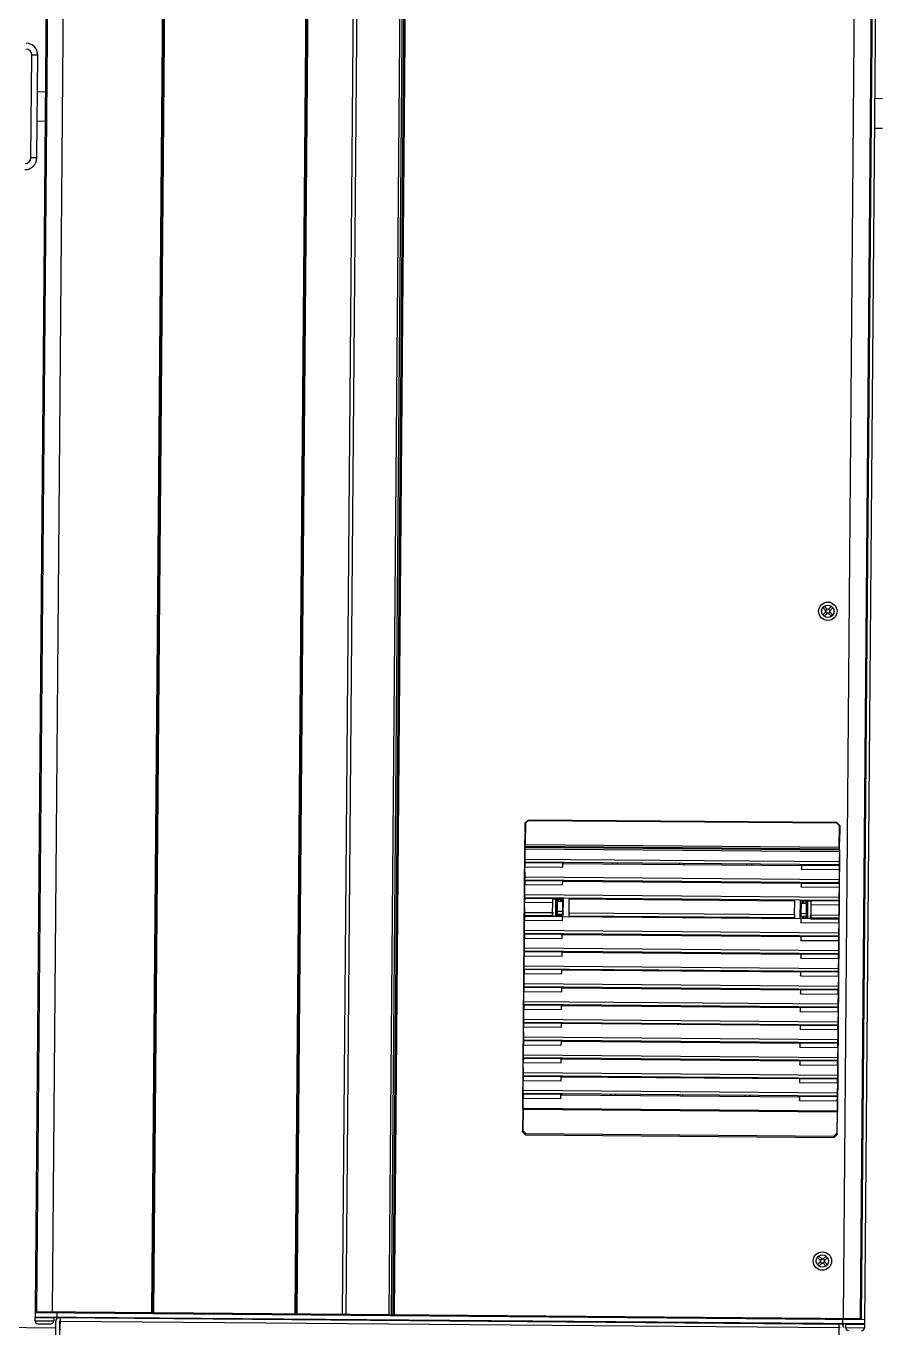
# Model space of a CAD drawing. Header units: millimetres. Extents: x 0 to 10500, y 0 to 7425.
# Drawn here: x 3535 to 3969, y 4949 to 5608 of the extents above; entities that cross this region are included whole.
import ezdxf

# ---------------------------------------------------------------- set-up
doc = ezdxf.new("R2010")
doc.units = ezdxf.units.MM
doc.header["$LTSCALE"] = 577.5
doc.layers.get('0').update_dxf_attribs({"linetype": 'CONTINUOUS'})
doc.layers.add('NOTES3D', color=7, linetype='CONTINUOUS')
doc.styles.get("Standard").update_dxf_attribs({"font": 'txt', "width": 0.85})
doc.dimstyles.get("Standard").update_dxf_attribs({"dimtxt": 3.5, "dimasz": 3.5, "dimexe": 1.5, "dimexo": 1.5, "dimtad": 1, "dimdec": 1, "dimtxsty": 'Standard', "dimblk": '_FILLED', "dimblk1": '_FILLED', "dimblk2": '_FILLED', "dimcen": 0.09, "dimadec": 1, "dimazin": 2, "dimtol": 1, "dimtp": 0.1, "dimtm": 0.1, "dimtfac": 1, "dimtdec": 1, "dimtofl": 0, "dimtmove": 0, "dimatfit": 3, "dimldrblk": '_FILLED', "dimfxl": 1, "dimtolj": 1, "dimarcsym": 0})

# ---------------------------------------------------------------- blocks, each defined once
blk = doc.blocks.new('_FILLED')
at = {"color": 0, "linetype": 'ByBlock'}
blk.add_solid([(0, 0), (-1, 0.21), (-1, -0.21)], dxfattribs=at)

msp = doc.modelspace()

# ---------------------------------------------------------------- linework, layer by layer
at = {"color": 6, "linetype": 'Continuous'}
for p, q in [((3548.7, 6000.77), (3540, 4958.32)), ((3788.09, 5204.75), (3789.6, 5206.23)), ((3789.77, 5206.06), (3788.25, 5204.57)), ((3789.6, 5206.23), (3789.77, 5206.06)), ((3945.94, 5204.93), (3789.6, 5206.23)), ((3789.77, 5206.06), (3945.76, 5204.76)), ((3788.01, 5193), (3788.06, 5199.5)), ((3788.05, 5200.25), (3788.09, 5204.75)), ((3788.05, 5200.25), (3788.06, 5200.15)), ((3788.06, 5200.15), (3788.06, 5199.87)), ((3788.06, 5199.87), (3788.06, 5199.5)), ((3788.09, 5204.75), (3788.25, 5204.57)), ((3788.25, 5204.57), (3788.16, 5193.79)), ((3945.76, 5204.76), (3945.94, 5204.93)), ((3947.25, 5203.25), (3945.76, 5204.76)), ((3945.94, 5204.93), (3947.43, 5203.42)), ((3947.16, 5192.46), (3947.25, 5203.25)), ((3947.25, 5203.25), (3947.43, 5203.42)), ((3947.37, 5198.54), (3947.38, 5198.82)), ((3947.38, 5198.82), (3947.39, 5198.92)), ((3947.43, 5203.42), (3947.39, 5198.92)), ((3786.88, 5060.05), (3787.99, 5192.25)), ((3788.07, 5191.54), (3788.08, 5192.47)), ((3788.08, 5192.47), (3788.14, 5192.79)), ((3788.08, 5192.47), (3947.23, 5191.14)), ((3947.17, 5191.46), (3788.14, 5192.79)), ((3788.16, 5193.79), (3947.16, 5192.46)), ((3947.31, 5191.67), (3947.37, 5198.17)), ((3947.37, 5198.17), (3947.37, 5198.54)), ((3788.1, 5186.5), (3788.07, 5191.54)), ((3947.22, 5190.21), (3788.07, 5191.54)), ((3788.1, 5186.5), (3947.1, 5185.17)), ((3947.32, 5190.92), (3946.22, 5058.72)), ((3947.22, 5190.21), (3947.1, 5185.17)), ((3947.17, 5191.46), (3947.23, 5191.14)), ((3947.23, 5191.14), (3947.22, 5190.21)), ((3788.01, 5184.53), (3787.99, 5182.53)), ((3788.02, 5177.49), (3787.99, 5182.53)), ((3787.99, 5182.53), (3807.16, 5182.37)), ((3788.01, 5184.53), (3788.07, 5184.85)), ((3807.17, 5184.37), (3788.01, 5184.53)), ((3947.1, 5183.52), (3788.07, 5184.85)), ((3807.15, 5184.23), (3928.03, 5183.22)), ((3807.16, 5182.37), (3807.17, 5184.37)), ((3807.16, 5182.37), (3807.16, 5182.54)), ((3807.23, 5184.65), (3807.17, 5184.37)), ((3832.5, 5183.98), (3832.41, 5184.44)), ((3834.76, 5184.42), (3834.67, 5183.96)), ((3866.5, 5183.69), (3866.41, 5184.15)), ((3868.76, 5184.13), (3868.67, 5183.67)), ((3900.5, 5183.41), (3900.41, 5183.87)), ((3902.76, 5183.85), (3902.67, 5183.39)), ((3927.94, 5183.64), (3928, 5183.36)), ((3928, 5183.36), (3927.98, 5181.36)), ((3927.98, 5181.36), (3927.99, 5181.53)), ((3927.98, 5181.36), (3947.15, 5181.2)), ((3928, 5183.36), (3947.16, 5183.2)), ((3947.15, 5181.2), (3947.03, 5176.17)), ((3947.1, 5183.52), (3947.16, 5183.2)), ((3947.16, 5183.2), (3947.15, 5181.2)), ((3787.93, 5175.53), (3787.92, 5173.53)), ((3787.95, 5168.49), (3787.92, 5173.53)), ((3787.92, 5173.53), (3807.08, 5173.37)), ((3787.93, 5175.53), (3788, 5175.85)), ((3807.1, 5175.37), (3787.93, 5175.53)), ((3947.02, 5174.52), (3788, 5175.85)), ((3788.02, 5177.49), (3947.03, 5176.17)), ((3807.07, 5175.23), (3927.94, 5174.22)), ((3807.08, 5173.37), (3807.1, 5175.37)), ((3807.08, 5173.37), (3807.08, 5173.54)), ((3807.15, 5175.64), (3807.1, 5175.37)), ((3832.43, 5174.97), (3832.34, 5175.43)), ((3834.69, 5175.41), (3834.6, 5174.95)), ((3866.43, 5174.69), (3866.33, 5175.15)), ((3868.69, 5175.13), (3868.6, 5174.67)), ((3900.42, 5174.4), (3900.33, 5174.86)), ((3902.69, 5174.84), (3902.6, 5174.39)), ((3927.87, 5174.63), (3927.92, 5174.36)), ((3927.92, 5174.36), (3927.91, 5172.36)), ((3927.91, 5172.36), (3927.91, 5172.53)), ((3927.92, 5174.36), (3947.09, 5174.2)), ((3947.02, 5174.52), (3947.09, 5174.2)), ((3947.09, 5174.2), (3947.07, 5172.2)), ((3787.86, 5166.52), (3787.84, 5164.52)), ((3787.86, 5166.52), (3787.92, 5166.84)), ((3802.17, 5166.4), (3787.86, 5166.52)), ((3946.95, 5165.51), (3787.92, 5166.84)), ((3787.95, 5168.49), (3946.95, 5167.16)), ((3802.15, 5164.4), (3802.17, 5166.4)), ((3802.17, 5166.4), (3802.18, 5166.38)), ((3802.18, 5166.38), (3807.02, 5166.34)), ((3802.24, 5166.36), (3804.39, 5166.34)), ((3803.56, 5157.38), (3803.64, 5166.35)), ((3804.15, 5166.34), (3804.08, 5157.38)), ((3804.31, 5166.34), (3804.29, 5164.06)), ((3804.58, 5166.25), (3804.39, 5166.34)), ((3804.57, 5165.47), (3804.58, 5166.25)), ((3804.58, 5166.25), (3805.94, 5166.24)), ((3807.08, 5166.64), (3807.02, 5166.34)), ((3810.24, 5166.2), (3810.29, 5159.3)), ((3810.24, 5166.15), (3810.24, 5166.2)), ((3924.63, 5165.24), (3810.24, 5166.2)), ((3832.35, 5165.97), (3832.26, 5166.43)), ((3834.61, 5166.41), (3834.52, 5165.95)), ((3866.35, 5165.68), (3866.26, 5166.14)), ((3868.61, 5166.12), (3868.52, 5165.66)), ((3900.35, 5165.4), (3900.26, 5165.86)), ((3902.61, 5165.84), (3902.52, 5165.38)), ((3927.91, 5172.36), (3947.07, 5172.2)), ((3947.07, 5172.2), (3946.95, 5167.16)), ((3787.87, 5159.48), (3787.84, 5164.52)), ((3802.15, 5164.4), (3787.84, 5164.52)), ((3787.87, 5159.48), (3801.96, 5159.37)), ((3801.96, 5159.37), (3802.15, 5164.4)), ((3802.06, 5159.54), (3802.18, 5159.23)), ((3802.16, 5157.4), (3802.18, 5159.23)), ((3804.34, 5159.86), (3804.12, 5159.86)), ((3804.16, 5163.86), (3804.46, 5163.86)), ((3804.25, 5159.86), (3804.23, 5157.38)), ((3804.44, 5165.32), (3804.44, 5165.36)), ((3804.44, 5165.36), (3807.02, 5165.34)), ((3804.44, 5165.2), (3804.44, 5165.32)), ((3804.44, 5160.05), (3804.44, 5165.2)), ((3807.03, 5164.99), (3804.44, 5165.01)), ((3804.44, 5160.05), (3807.06, 5160.03)), ((3807.02, 5165.34), (3807.02, 5165.3)), ((3807.02, 5165.3), (3807.02, 5165.18)), ((3807.02, 5165.18), (3807.06, 5160.03)), ((3810.29, 5159.3), (3924.46, 5158.34)), ((3924.46, 5158.34), (3924.63, 5165.24)), ((3924.63, 5165.24), (3924.64, 5165.2)), ((3927.82, 5163.98), (3927.7, 5159.02)), ((3927.79, 5165.63), (3927.85, 5165.33)), ((3927.83, 5164.17), (3927.82, 5163.98)), ((3930.4, 5163.96), (3927.82, 5163.98)), ((3927.84, 5164.33), (3927.83, 5164.29)), ((3927.83, 5164.29), (3927.83, 5164.17)), ((3927.84, 5164.33), (3930.41, 5164.31)), ((3928.07, 5165.22), (3927.85, 5165.33)), ((3927.85, 5165.33), (3932.69, 5165.29)), ((3930.31, 5165.2), (3928.94, 5165.21)), ((3930.31, 5165.2), (3930.3, 5164.42)), ((3930.41, 5164.15), (3930.32, 5159)), ((3930.68, 5162.81), (3930.38, 5162.81)), ((3930.41, 5164.31), (3930.41, 5164.27)), ((3930.41, 5164.27), (3930.41, 5164.15)), ((3932.63, 5165.27), (3930.49, 5165.29)), ((3930.57, 5163.02), (3930.59, 5165.29)), ((3930.72, 5165.29), (3930.65, 5156.32)), ((3931.16, 5156.32), (3931.24, 5165.28)), ((3932.69, 5165.29), (3932.7, 5165.31)), ((3932.7, 5165.31), (3932.69, 5163.31)), ((3932.69, 5163.31), (3932.79, 5158.27)), ((3947, 5163.19), (3932.69, 5163.31)), ((3947.01, 5165.19), (3932.7, 5165.31)), ((3947, 5163.19), (3946.88, 5158.16)), ((3946.95, 5165.51), (3947.01, 5165.19)), ((3947.01, 5165.19), (3947, 5163.19)), ((3787.78, 5157.52), (3787.77, 5155.52)), ((3787.8, 5150.48), (3787.77, 5155.52)), ((3787.77, 5155.52), (3806.93, 5155.36)), ((3787.78, 5157.52), (3787.85, 5157.84)), ((3787.78, 5157.52), (3802.09, 5157.4)), ((3801.97, 5157.72), (3787.85, 5157.84)), ((3802.09, 5157.39), (3801.97, 5157.72)), ((3803.71, 5157.37), (3802.09, 5157.38)), ((3805.33, 5157.35), (3803.71, 5157.37)), ((3804.51, 5158.25), (3804.36, 5158.32)), ((3807.03, 5158.38), (3804.42, 5158.4)), ((3804.51, 5157.47), (3804.51, 5158.25)), ((3804.51, 5158.25), (3805.87, 5158.24)), ((3806.74, 5157.34), (3805.33, 5157.35)), ((3806.95, 5157.34), (3806.74, 5157.34)), ((3927.8, 5156.21), (3806.92, 5157.22)), ((3806.93, 5155.36), (3806.95, 5157.34)), ((3806.93, 5155.36), (3806.93, 5155.53)), ((3810.26, 5157.65), (3810.25, 5157.6)), ((3924.47, 5156.7), (3810.26, 5157.65)), ((3832.28, 5156.96), (3832.19, 5157.42)), ((3834.54, 5157.4), (3834.45, 5156.94)), ((3866.28, 5156.68), (3866.18, 5157.14)), ((3868.54, 5157.12), (3868.45, 5156.66)), ((3900.27, 5156.39), (3900.18, 5156.85)), ((3902.54, 5156.83), (3902.44, 5156.38)), ((3924.47, 5156.65), (3924.46, 5156.7)), ((3927.7, 5159.02), (3930.32, 5159)), ((3930.32, 5157.35), (3927.7, 5157.37)), ((3927.77, 5156.33), (3927.76, 5154.35)), ((3927.76, 5154.35), (3927.76, 5154.52)), ((3927.76, 5154.35), (3946.92, 5154.19)), ((3929.39, 5156.32), (3927.77, 5156.33)), ((3930.24, 5157.2), (3928.87, 5157.21)), ((3930.24, 5157.2), (3930.23, 5156.42)), ((3930.65, 5158.81), (3930.35, 5158.81)), ((3930.51, 5156.42), (3930.53, 5158.59)), ((3932.56, 5156.31), (3932.58, 5158.14)), ((3932.58, 5158.14), (3932.7, 5158.45)), ((3932.76, 5156.63), (3932.63, 5156.3)), ((3932.63, 5156.31), (3946.94, 5156.19)), ((3946.87, 5156.51), (3932.76, 5156.63)), ((3932.79, 5158.27), (3946.88, 5158.16)), ((3946.92, 5154.19), (3946.8, 5149.15)), ((3946.87, 5156.51), (3946.94, 5156.19)), ((3946.92, 5154.19), (3946.94, 5156.19)), ((3787.71, 5148.51), (3787.69, 5146.51)), ((3787.72, 5141.47), (3787.69, 5146.51)), ((3787.69, 5146.51), (3806.86, 5146.35)), ((3787.71, 5148.51), (3787.77, 5148.83)), ((3806.87, 5148.35), (3787.71, 5148.51)), ((3946.8, 5147.5), (3787.77, 5148.83)), ((3787.8, 5150.48), (3946.8, 5149.15)), ((3927.73, 5147.2), (3806.85, 5148.21)), ((3806.86, 5146.35), (3806.87, 5148.35)), ((3806.86, 5146.35), (3806.86, 5146.52)), ((3806.93, 5148.63), (3806.87, 5148.35)), ((3832.2, 5147.96), (3832.11, 5148.42)), ((3834.46, 5148.4), (3834.37, 5147.94)), ((3866.2, 5147.67), (3866.11, 5148.13)), ((3868.46, 5148.11), (3868.37, 5147.66)), ((3900.2, 5147.39), (3900.11, 5147.85)), ((3902.46, 5147.83), (3902.37, 5147.37)), ((3927.64, 5147.62), (3927.7, 5147.34)), ((3927.7, 5147.34), (3927.68, 5145.34)), ((3946.86, 5147.18), (3927.7, 5147.34)), ((3946.8, 5147.5), (3946.86, 5147.18)), ((3946.85, 5145.18), (3946.86, 5147.18)), ((3787.63, 5139.51), (3787.62, 5137.51)), ((3787.63, 5139.51), (3787.7, 5139.83)), ((3806.8, 5139.35), (3787.63, 5139.51)), ((3946.72, 5138.5), (3787.7, 5139.83)), ((3787.72, 5141.47), (3946.73, 5140.15)), ((3806.85, 5139.62), (3806.8, 5139.35)), ((3927.68, 5145.34), (3927.69, 5145.51)), ((3927.68, 5145.34), (3946.85, 5145.18)), ((3946.85, 5145.18), (3946.73, 5140.15)), ((3787.65, 5132.47), (3787.62, 5137.51)), ((3787.62, 5137.51), (3806.78, 5137.35)), ((3927.65, 5138.2), (3806.77, 5139.21)), ((3806.78, 5137.35), (3806.8, 5139.35)), ((3806.78, 5137.35), (3806.78, 5137.52)), ((3832.13, 5138.95), (3832.04, 5139.41)), ((3834.39, 5139.39), (3834.3, 5138.93)), ((3866.12, 5138.67), (3866.03, 5139.13)), ((3868.39, 5139.11), (3868.3, 5138.65)), ((3900.12, 5138.38), (3900.03, 5138.84)), ((3902.39, 5138.82), (3902.29, 5138.37)), ((3927.57, 5138.61), (3927.62, 5138.34)), ((3927.62, 5138.34), (3927.61, 5136.34)), ((3927.61, 5136.34), (3927.61, 5136.51)), ((3927.61, 5136.34), (3946.77, 5136.18)), ((3946.79, 5138.18), (3927.62, 5138.34)), ((3946.77, 5136.18), (3946.65, 5131.14)), ((3946.72, 5138.5), (3946.79, 5138.18)), ((3946.77, 5136.18), (3946.79, 5138.18)), ((3787.56, 5130.5), (3787.54, 5128.5)), ((3787.57, 5123.46), (3787.54, 5128.5)), ((3787.54, 5128.5), (3806.71, 5128.34)), ((3787.56, 5130.5), (3787.62, 5130.82)), ((3806.72, 5130.34), (3787.56, 5130.5)), ((3946.65, 5129.49), (3787.62, 5130.82)), ((3787.65, 5132.47), (3946.65, 5131.14)), ((3927.58, 5129.19), (3806.7, 5130.2)), ((3806.71, 5128.34), (3806.72, 5130.34)), ((3806.71, 5128.34), (3806.71, 5128.51)), ((3806.78, 5130.62), (3806.72, 5130.34)), ((3832.05, 5129.95), (3831.96, 5130.41)), ((3834.31, 5130.39), (3834.22, 5129.93)), ((3866.05, 5129.66), (3865.96, 5130.12)), ((3868.31, 5130.1), (3868.22, 5129.65)), ((3900.05, 5129.38), (3899.96, 5129.84)), ((3902.31, 5129.82), (3902.22, 5129.36)), ((3927.49, 5129.61), (3927.55, 5129.33)), ((3927.55, 5129.33), (3927.53, 5127.33)), ((3927.53, 5127.33), (3927.54, 5127.5)), ((3927.53, 5127.33), (3946.7, 5127.17)), ((3946.71, 5129.17), (3927.55, 5129.33)), ((3946.7, 5127.17), (3946.58, 5122.14)), ((3946.65, 5129.49), (3946.71, 5129.17)), ((3946.7, 5127.17), (3946.71, 5129.17)), ((3787.48, 5121.5), (3787.47, 5119.5)), ((3787.48, 5121.5), (3787.55, 5121.82)), ((3806.65, 5121.34), (3787.48, 5121.5)), ((3946.57, 5120.49), (3787.55, 5121.82)), ((3787.57, 5123.46), (3946.58, 5122.14)), ((3927.5, 5120.19), (3806.62, 5121.2)), ((3806.63, 5119.34), (3806.65, 5121.34)), ((3806.7, 5121.61), (3806.65, 5121.34)), ((3831.98, 5120.94), (3831.89, 5121.4)), ((3834.24, 5121.38), (3834.15, 5120.92)), ((3865.97, 5120.66), (3865.88, 5121.12)), ((3868.24, 5121.1), (3868.15, 5120.64)), ((3899.97, 5120.37), (3899.88, 5120.83)), ((3902.24, 5120.81), (3902.14, 5120.36)), ((3927.42, 5120.6), (3927.47, 5120.33)), ((3927.47, 5120.33), (3927.46, 5118.33)), ((3946.64, 5120.17), (3927.47, 5120.33)), ((3946.57, 5120.49), (3946.64, 5120.17)), ((3946.62, 5118.17), (3946.64, 5120.17)), ((3787.5, 5114.46), (3787.47, 5119.5)), ((3787.47, 5119.5), (3806.63, 5119.34)), ((3787.5, 5114.46), (3946.5, 5113.13)), ((3806.63, 5119.34), (3806.63, 5119.51)), ((3927.46, 5118.33), (3927.46, 5118.5)), ((3927.46, 5118.33), (3946.62, 5118.17)), ((3946.62, 5118.17), (3946.5, 5113.13)), ((3787.41, 5112.49), (3787.39, 5110.49)), ((3787.42, 5105.45), (3787.39, 5110.49)), ((3787.39, 5110.49), (3806.56, 5110.33)), ((3787.41, 5112.49), (3787.47, 5112.81)), ((3806.57, 5112.33), (3787.41, 5112.49)), ((3946.5, 5111.48), (3787.47, 5112.81)), ((3927.43, 5111.19), (3806.54, 5112.19)), ((3806.56, 5110.33), (3806.57, 5112.33)), ((3806.56, 5110.33), (3806.56, 5110.5)), ((3806.63, 5112.61), (3806.57, 5112.33)), ((3831.9, 5111.94), (3831.81, 5112.4)), ((3834.16, 5112.38), (3834.07, 5111.92)), ((3865.9, 5111.65), (3865.81, 5112.11)), ((3868.16, 5112.09), (3868.07, 5111.64)), ((3899.9, 5111.37), (3899.81, 5111.83)), ((3902.16, 5111.81), (3902.07, 5111.35)), ((3927.34, 5111.6), (3927.4, 5111.32)), ((3927.4, 5111.32), (3927.38, 5109.32)), ((3927.38, 5109.32), (3927.38, 5109.49)), ((3927.38, 5109.32), (3946.55, 5109.16)), ((3946.56, 5111.16), (3927.4, 5111.32)), ((3946.55, 5109.16), (3946.43, 5104.13)), ((3946.5, 5111.48), (3946.56, 5111.16)), ((3946.55, 5109.16), (3946.56, 5111.16)), ((3787.33, 5103.49), (3787.32, 5101.49)), ((3787.35, 5096.45), (3787.32, 5101.49)), ((3787.32, 5101.49), (3806.48, 5101.33)), ((3787.33, 5103.49), (3787.4, 5103.81)), ((3806.5, 5103.33), (3787.33, 5103.49)), ((3946.42, 5102.48), (3787.4, 5103.81)), ((3787.42, 5105.45), (3946.43, 5104.13)), ((3927.35, 5102.18), (3806.47, 5103.19)), ((3806.48, 5101.33), (3806.5, 5103.33)), ((3806.48, 5101.33), (3806.48, 5101.5)), ((3806.55, 5103.6), (3806.5, 5103.33)), ((3831.83, 5102.93), (3831.73, 5103.39)), ((3834.09, 5103.37), (3834, 5102.91)), ((3865.82, 5102.65), (3865.73, 5103.11)), ((3868.09, 5103.09), (3868, 5102.63)), ((3899.82, 5102.37), (3899.73, 5102.82)), ((3902.09, 5102.8), (3901.99, 5102.35)), ((3927.27, 5102.59), (3927.32, 5102.32)), ((3927.32, 5102.32), (3927.31, 5100.32)), ((3927.31, 5100.32), (3927.31, 5100.49)), ((3927.31, 5100.32), (3946.47, 5100.16)), ((3946.49, 5102.16), (3927.32, 5102.32)), ((3946.47, 5100.16), (3946.35, 5095.12)), ((3946.42, 5102.48), (3946.49, 5102.16)), ((3946.47, 5100.16), (3946.49, 5102.16)), ((3787.26, 5094.48), (3787.24, 5092.48)), ((3787.26, 5094.48), (3787.32, 5094.8)), ((3806.42, 5094.32), (3787.26, 5094.48)), ((3946.35, 5093.47), (3787.32, 5094.8)), ((3787.35, 5096.45), (3946.35, 5095.12)), ((3927.27, 5093.18), (3806.39, 5094.18)), ((3806.41, 5092.32), (3806.42, 5094.32)), ((3806.48, 5094.6), (3806.42, 5094.32)), ((3831.75, 5093.93), (3831.66, 5094.39)), ((3834.01, 5094.37), (3833.92, 5093.91)), ((3865.75, 5093.64), (3865.66, 5094.1)), ((3868.01, 5094.08), (3867.92, 5093.63)), ((3899.75, 5093.36), (3899.66, 5093.82)), ((3902.01, 5093.8), (3901.92, 5093.34)), ((3927.19, 5093.59), (3927.25, 5093.32)), ((3946.35, 5093.47), (3946.41, 5093.16)), ((3787.27, 5087.44), (3787.24, 5092.48)), ((3787.24, 5092.48), (3806.41, 5092.32)), ((3787.27, 5087.44), (3946.28, 5086.12)), ((3806.41, 5092.32), (3806.4, 5092.49)), ((3927.25, 5093.32), (3927.23, 5091.32)), ((3927.23, 5091.32), (3927.23, 5091.48)), ((3927.23, 5091.32), (3946.39, 5091.16)), ((3946.41, 5093.16), (3927.25, 5093.32)), ((3946.39, 5091.16), (3946.28, 5086.12)), ((3946.39, 5091.16), (3946.41, 5093.16)), ((3787.18, 5085.48), (3787.17, 5083.48)), ((3787.2, 5078.44), (3787.17, 5083.48)), ((3787.17, 5083.48), (3806.33, 5083.32)), ((3787.18, 5085.48), (3787.25, 5085.8)), ((3806.35, 5085.32), (3787.18, 5085.48)), ((3946.27, 5084.47), (3787.25, 5085.8)), ((3927.2, 5084.17), (3806.32, 5085.18)), ((3806.33, 5083.32), (3806.35, 5085.32)), ((3806.33, 5083.32), (3806.33, 5083.49)), ((3806.4, 5085.59), (3806.35, 5085.32)), ((3831.68, 5084.92), (3831.58, 5085.38)), ((3833.94, 5085.36), (3833.85, 5084.9)), ((3865.67, 5084.64), (3865.58, 5085.1)), ((3867.94, 5085.08), (3867.84, 5084.62)), ((3899.67, 5084.36), (3899.58, 5084.81)), ((3901.94, 5084.8), (3901.84, 5084.34)), ((3927.12, 5084.58), (3927.17, 5084.31)), ((3927.17, 5084.31), (3927.16, 5082.31)), ((3927.16, 5082.31), (3927.16, 5082.48)), ((3927.16, 5082.31), (3946.32, 5082.15)), ((3946.34, 5084.15), (3927.17, 5084.31)), ((3946.32, 5082.15), (3946.2, 5077.11)), ((3946.27, 5084.47), (3946.34, 5084.15)), ((3946.32, 5082.15), (3946.34, 5084.15)), ((3787.11, 5076.47), (3787.09, 5074.47)), ((3787.12, 5069.43), (3787.09, 5074.47)), ((3787.09, 5074.47), (3806.26, 5074.31)), ((3787.11, 5076.47), (3787.17, 5076.79)), ((3806.27, 5076.31), (3787.11, 5076.47)), ((3946.2, 5075.46), (3787.17, 5076.79)), ((3787.2, 5078.44), (3946.2, 5077.11)), ((3927.12, 5075.17), (3806.24, 5076.17)), ((3806.26, 5074.31), (3806.25, 5074.48)), ((3806.26, 5074.31), (3806.27, 5076.31)), ((3806.33, 5076.59), (3806.27, 5076.31)), ((3831.6, 5075.92), (3831.51, 5076.38)), ((3833.86, 5076.36), (3833.77, 5075.9)), ((3865.6, 5075.63), (3865.51, 5076.09)), ((3867.86, 5076.07), (3867.77, 5075.62)), ((3899.6, 5075.35), (3899.51, 5075.81)), ((3901.86, 5075.79), (3901.77, 5075.33)), ((3927.04, 5075.58), (3927.1, 5075.31)), ((3927.1, 5075.31), (3927.08, 5073.31)), ((3946.26, 5075.15), (3927.1, 5075.31)), ((3946.2, 5075.46), (3946.26, 5075.15)), ((3946.24, 5073.15), (3946.26, 5075.15)), ((3787.03, 5067.47), (3787.02, 5065.47)), ((3787.03, 5067.47), (3787.1, 5067.79)), ((3806.2, 5067.31), (3787.03, 5067.47)), ((3946.12, 5066.46), (3787.1, 5067.79)), ((3787.12, 5069.43), (3946.12, 5068.11)), ((3806.17, 5067.17), (3927.05, 5066.16)), ((3806.18, 5065.31), (3806.2, 5067.31)), ((3806.25, 5067.58), (3806.2, 5067.31)), ((3831.52, 5066.91), (3831.43, 5067.37)), ((3833.79, 5067.35), (3833.7, 5066.89)), ((3865.52, 5066.63), (3865.43, 5067.09)), ((3867.79, 5067.07), (3867.69, 5066.61)), ((3927.08, 5073.31), (3927.08, 5073.47)), ((3927.08, 5073.31), (3946.24, 5073.15)), ((3946.24, 5073.15), (3946.12, 5068.11)), ((3787.05, 5060.43), (3787.02, 5065.47)), ((3787.02, 5065.47), (3806.18, 5065.31)), ((3787.05, 5059.78), (3787.05, 5060.43)), ((3787.05, 5060.43), (3946.05, 5059.1)), ((3806.18, 5065.31), (3806.18, 5065.48)), ((3899.52, 5066.35), (3899.43, 5066.8)), ((3901.79, 5066.79), (3901.69, 5066.33)), ((3926.97, 5066.58), (3927.02, 5066.3)), ((3927.02, 5066.3), (3927.01, 5064.3)), ((3927.01, 5064.3), (3927.01, 5064.47)), ((3927.01, 5064.3), (3946.17, 5064.14)), ((3946.19, 5066.14), (3927.02, 5066.3)), ((3946.17, 5064.14), (3946.05, 5058.91)), ((3946.12, 5066.46), (3946.19, 5066.14)), ((3946.17, 5064.14), (3946.19, 5066.14)), ((3786.88, 5060.05), (3786.8, 5048.42)), ((3787.05, 5059.78), (3786.96, 5049.05)), ((3946.04, 5058.45), (3787.05, 5059.78)), ((3946.04, 5058.69), (3945.95, 5047.73)), ((3946.05, 5058.91), (3946.04, 5058.69)), ((3946.11, 5047.09), (3946.22, 5058.72)), ((3786.79, 5048.43), (3788.29, 5046.91)), ((3786.8, 5048.42), (3786.96, 5049.05)), ((3786.96, 5049.05), (3788.44, 5047.54)), ((3788.29, 5046.91), (3788.44, 5047.54)), ((3788.44, 5047.54), (3944.44, 5046.24)), ((3944.44, 5046.24), (3945.95, 5047.73)), ((3945.95, 5047.73), (3946.11, 5047.09)), ((3788.29, 5046.91), (3944.59, 5045.61)), ((3944.59, 5045.61), (3944.44, 5046.24)), ((3944.59, 5045.61), (3946.11, 5047.1)), ((3545.17, 4957.47), (3545.16, 4956.72)), ((3539.95, 4952.82), (3539.96, 4954.37)), ((3539.95, 4952.82), (3549.45, 4952.74)), ((3549.46, 4954.29), (3539.96, 4954.37)), ((3541.44, 4951.3), (3547.94, 4951.25)), ((3549.46, 4954.29), (3549.45, 4952.74)), ((3950.44, 4949.39), (3950.45, 4950.94)), ((3950.44, 4949.39), (3959.94, 4949.31)), ((3959.95, 4950.86), (3950.45, 4950.94)), ((3959.95, 4950.86), (3959.94, 4949.31))]:
    msp.add_line(p, q, dxfattribs=at)
at = {"color": 7, "linetype": 'Continuous'}
for p, q in [((3549.37, 6001.56), (3540.66, 4957.51)), ((3549.38, 6001.56), (3540.66, 4957.51)), ((3557.26, 6001.5), (3548.55, 4957.45)), ((3599.06, 4957.02), (3607.78, 6001.08)), ((3599.56, 4957.02), (3608.28, 6001.07)), ((3600.06, 4957.02), (3608.78, 6001.07)), ((3680.17, 6000.47), (3671.46, 4956.42)), ((3680.67, 6000.47), (3671.96, 4956.42)), ((3681.18, 6000.46), (3672.46, 4956.41)), ((3704.09, 6000.27), (3695.38, 4956.22)), ((3706.08, 6000.26), (3697.36, 4956.2)), ((3719.23, 4956.02), (3727.95, 6000.07)), ((3728.95, 6000.07), (3720.23, 4956.01)), ((3721.23, 4956), (3729.95, 6000.06)), ((3730.45, 6000.05), (3721.73, 4956)), ((3949.3, 4954.1), (3958.02, 5998.15)), ((3966.42, 5998.08), (3957.71, 4954.03)), ((3958.47, 4953.27), (3967.19, 5998.83)), ((3968.72, 6001.52), (3959.95, 4951.36)), ((3541.3, 5593.37), (3538.3, 5593.39)), ((3540.86, 5541.37), (3541.3, 5593.37)), ((3541.14, 5574.87), (3545.14, 5574.84)), ((3969.13, 5571.3), (3965.13, 5571.33)), ((3545.02, 5559.84), (3541.02, 5559.87)), ((3965, 5556.33), (3969, 5556.3)), ((3540.86, 5541.37), (3537.86, 5541.39)), ((3938.82, 5313.72), (3940.5, 5312.02)), ((3940.5, 5311.72), (3938.83, 5310.07)), ((3939.64, 5314.41), (3938.86, 5313.69)), ((3938.86, 5313.69), (3939.17, 5314.11)), ((3939.17, 5314.11), (3939.64, 5314.41)), ((3939.5, 5309.33), (3941.2, 5311)), ((3941.22, 5312.72), (3939.57, 5314.39)), ((3940.25, 5311.72), (3940.25, 5312.02)), ((3940.25, 5312.02), (3940.5, 5312.02)), ((3940.25, 5311.72), (3940.5, 5311.72)), ((3940.97, 5310.78), (3940.27, 5311.49)), ((3940.28, 5312.25), (3940.99, 5312.95)), ((3940.53, 5311.99), (3940.65, 5311.87)), ((3940.65, 5311.87), (3940.53, 5311.74)), ((3941.2, 5311), (3941.2, 5310.75)), ((3941.22, 5312.97), (3941.22, 5312.72)), ((3941.22, 5312.97), (3941.52, 5312.97)), ((3941.35, 5311.15), (3941.23, 5311.03)), ((3941.37, 5312.57), (3941.24, 5312.7)), ((3941.35, 5311.15), (3941.47, 5311.03)), ((3941.49, 5312.69), (3941.37, 5312.57)), ((3941.5, 5311), (3941.5, 5310.75)), ((3941.5, 5311), (3943.14, 5309.33)), ((3943.22, 5314.39), (3941.52, 5312.72)), ((3941.52, 5312.97), (3941.52, 5312.72)), ((3942.44, 5311.47), (3941.73, 5310.77)), ((3941.75, 5312.94), (3942.45, 5312.23)), ((3942.19, 5311.98), (3942.07, 5311.85)), ((3942.07, 5311.85), (3942.19, 5311.73)), ((3943.89, 5309.99), (3942.21, 5311.7)), ((3942.21, 5311.7), (3942.46, 5311.7)), ((3942.22, 5312), (3943.89, 5313.64)), ((3942.22, 5312), (3942.47, 5312)), ((3942.47, 5312), (3942.46, 5311.7)), ((3943.14, 5314.32), (3943.49, 5313.96)), ((3943.49, 5313.96), (3943.85, 5313.61)), ((3939.22, 5309.76), (3938.87, 5310.11)), ((3939.57, 5309.4), (3939.22, 5309.76)), ((3941.5, 5310.75), (3941.2, 5310.75)), ((3943.08, 5309.31), (3943.86, 5310.03)), ((3943.55, 5309.6), (3943.08, 5309.31)), ((3943.86, 5310.03), (3943.55, 5309.6)), ((3807.59, 5184.37), (3807.59, 5184.64)), ((3927.59, 5183.37), (3927.59, 5183.64)), ((3807.52, 5175.36), (3807.52, 5175.64)), ((3927.51, 5174.36), (3927.51, 5174.64)), ((3805.94, 5166.34), (3805.93, 5165.35)), ((3806.44, 5166.34), (3806.43, 5165.34)), ((3807.36, 5157.21), (3807.44, 5166.63)), ((3927.36, 5156.33), (3927.44, 5165.63)), ((3928.44, 5165.21), (3928.43, 5164.32)), ((3928.93, 5164.32), (3928.94, 5165.21)), ((3805.88, 5158.38), (3805.87, 5157.46)), ((3806.37, 5158.38), (3806.37, 5157.45)), ((3928.37, 5157.36), (3928.36, 5156.33)), ((3928.86, 5156.32), (3928.87, 5157.36)), ((3807.29, 5148.35), (3807.29, 5148.62)), ((3927.29, 5147.35), (3927.29, 5147.62)), ((3807.22, 5139.34), (3807.22, 5139.62)), ((3927.21, 5138.34), (3927.21, 5138.62)), ((3807.14, 5130.34), (3807.14, 5130.61)), ((3927.14, 5129.34), (3927.14, 5129.61)), ((3807.07, 5121.33), (3807.07, 5121.61)), ((3927.06, 5120.33), (3927.06, 5120.61)), ((3806.99, 5112.33), (3806.99, 5112.6)), ((3926.99, 5111.33), (3926.99, 5111.6)), ((3806.91, 5103.32), (3806.92, 5103.6)), ((3926.91, 5102.32), (3926.91, 5102.6)), ((3806.84, 5094.32), (3806.84, 5094.59)), ((3926.84, 5093.32), (3926.84, 5093.59)), ((3806.76, 5085.31), (3806.77, 5085.59)), ((3926.76, 5084.31), (3926.76, 5084.59)), ((3806.69, 5076.31), (3806.69, 5076.58)), ((3926.69, 5075.31), (3926.69, 5075.58)), ((3806.61, 5067.31), (3806.62, 5067.58)), ((3926.61, 5066.3), (3926.61, 5066.58)), ((3936.08, 4984.91), (3937.76, 4983.2)), ((3937.76, 4982.9), (3936.09, 4981.26)), ((3936.9, 4985.59), (3936.12, 4984.87)), ((3936.12, 4984.87), (3936.42, 4985.3)), ((3936.42, 4985.3), (3936.9, 4985.59)), ((3936.75, 4980.51), (3938.46, 4982.19)), ((3938.47, 4983.9), (3936.83, 4985.57)), ((3937.51, 4982.9), (3937.51, 4983.2)), ((3937.51, 4983.2), (3937.76, 4983.2)), ((3937.51, 4982.9), (3937.76, 4982.9)), ((3937.53, 4983.43), (3938.25, 4984.13)), ((3938.23, 4981.96), (3937.53, 4982.67)), ((3937.78, 4983.17), (3937.91, 4983.05)), ((3937.91, 4983.05), (3937.78, 4982.92)), ((3938.46, 4982.19), (3938.45, 4981.94)), ((3938.75, 4981.93), (3938.45, 4981.94)), ((3938.47, 4984.15), (3938.47, 4983.9)), ((3938.47, 4984.15), (3938.77, 4984.15)), ((3938.61, 4982.33), (3938.48, 4982.21)), ((3938.62, 4983.75), (3938.49, 4983.88)), ((3938.61, 4982.33), (3938.73, 4982.21)), ((3938.74, 4983.87), (3938.62, 4983.75)), ((3938.76, 4982.18), (3938.75, 4981.93)), ((3938.76, 4982.18), (3940.4, 4980.51)), ((3940.47, 4985.57), (3938.77, 4983.9)), ((3938.77, 4984.15), (3938.77, 4983.9)), ((3939.7, 4982.65), (3938.99, 4981.95)), ((3939, 4984.12), (3939.71, 4983.41)), ((3939.45, 4983.16), (3939.32, 4983.04)), ((3939.32, 4983.04), (3939.45, 4982.91)), ((3939.47, 4983.18), (3941.14, 4984.83)), ((3939.47, 4983.18), (3939.72, 4983.18)), ((3941.15, 4981.18), (3939.47, 4982.88)), ((3939.47, 4982.88), (3939.72, 4982.88)), ((3939.72, 4983.18), (3939.72, 4982.88)), ((3940.4, 4985.5), (3940.75, 4985.14)), ((3940.75, 4985.14), (3941.1, 4984.79)), ((3936.48, 4980.94), (3936.13, 4981.3)), ((3936.83, 4980.58), (3936.48, 4980.94)), ((3940.33, 4980.5), (3941.11, 4981.21)), ((3940.81, 4980.79), (3940.33, 4980.5)), ((3941.11, 4981.21), (3940.81, 4980.79)), ((3540, 4958.32), (3539.97, 4954.87)), ((3959.97, 4953.26), (3539.98, 4956.77)), ((3540, 4958.32), (3540.75, 4958.31)), ((3540.65, 4957.51), (3957.71, 4954.03)), ((3541.49, 4957.5), (3541.48, 4956.75)), ((3545.96, 4956.72), (3545.96, 4957.47)), ((3550.98, 4956.67), (3550.97, 4954.78)), ((3554.51, 4957.4), (3554.51, 4956.65)), ((3555.09, 4957.39), (3555.08, 4956.64)), ((3555.59, 4957.39), (3555.58, 4956.64)), ((3489.92, 4949.77), (3550.42, 4949.27)), ((3539.97, 4954.87), (3959.95, 4951.36)), ((3550.38, 4944.78), (3550.45, 4952.48)), ((3550.46, 4954.23), (3550.47, 4954.78)), ((3948.59, 4950.91), (3550.46, 4954.23)), ((3552.35, 4952.46), (3552.28, 4944.76)), ((3552.32, 4949.25), (3552.72, 4949.25)), ((3552.46, 4954.21), (3552.47, 4954.76)), ((3552.71, 4947.96), (3552.76, 4954.21)), ((3947.13, 4949.17), (3552.75, 4952.46)), ((3944.38, 4954.14), (3944.37, 4953.39)), ((3944.88, 4954.14), (3944.87, 4953.39)), ((3947.1, 4944.67), (3947.15, 4950.92)), ((3947.45, 4950.92), (3947.45, 4951.47)), ((3948.27, 4953.36), (3948.27, 4954.11)), ((3949.45, 4950.9), (3948.59, 4950.91)), ((3948.95, 4951.45), (3948.97, 4953.35)), ((3949.45, 4950.9), (3949.45, 4951.45)), ((3950.1, 4954.09), (3950.09, 4953.34)), ((3955.36, 4953.3), (3955.36, 4954.05)), ((3956.47, 4953.29), (3956.48, 4954.04))]:
    msp.add_line(p, q, dxfattribs=at)
at = {"color": 3, "linetype": 'Continuous'}
msp.add_line((3537.86, 5541.39), (3538.3, 5593.39), dxfattribs=at)
at = {"color": 7, "linetype": 'Continuous'}
for centre in [(3941.36, 5311.86), (3938.61, 4983.04)]:
    msp.add_circle(centre, 4.65, dxfattribs=at)
at = {"color": 3, "linetype": 'Continuous'}
for centre, start, end in [((3535.3, 5593.42), 359.52186, 89.52186), ((3534.86, 5541.42), 269.52186, 359.52186)]:
    msp.add_arc(centre, 3, start, end, dxfattribs=at)
at = {"color": 7, "linetype": 'Continuous'}
for centre, radius, start, end in [((3535.3, 5593.42), 6, 359.52186, 89.52186), ((3534.86, 5541.42), 6, 269.52186, 359.52186), ((3552.75, 4952.46), 2.3, 128.84726, 179.52186), ((3552.75, 4952.46), 0.4, 89.52186, 179.52186), ((3947.13, 4949.17), 0.4, 359.52186, 89.52186), ((3947.13, 4949.17), 2.3, 359.52186, 50.10173)]:
    msp.add_arc(centre, radius, start, end, dxfattribs=at)
at = {"color": 6, "linetype": 'Continuous'}
for centre, radius, start, end in [((3923.2, 3896.98), 1259.36, 89.57099, 89.71829), ((3541.45, 4952.8), 1.5, 179.52186, 269.52186), ((3540.46, 4954.36), 0.5, 119.52186, 179.52186), ((3547.95, 4952.75), 1.5, 269.52186, 359.52186), ((3548.96, 4954.29), 0.5, 359.52186, 59.52186), ((3951.94, 4949.38), 1.5, 179.52186, 269.52186), ((3950.95, 4950.94), 0.5, 119.52186, 179.52186), ((3958.44, 4949.32), 1.5, 269.52186, 359.52186), ((3959.45, 4950.87), 0.5, 359.52186, 59.52186)]:
    msp.add_arc(centre, radius, start, end, dxfattribs=at)
at = {"color": 7, "linetype": 'Continuous'}
for points in [[(3938.83, 5310.07), (3938.42, 5310.57), (3938.2, 5311.25), (3938.21, 5311.89)], [(3938.21, 5311.89), (3938.22, 5312.53), (3938.44, 5313.2), (3938.82, 5313.72)], [(3939.57, 5314.39), (3940.52, 5315.15), (3942.24, 5315.12), (3943.22, 5314.39)], [(3943.89, 5313.64), (3944.29, 5313.15), (3944.52, 5312.47), (3944.51, 5311.83)], [(3944.51, 5311.83), (3944.49, 5311.19), (3944.28, 5310.51), (3943.89, 5309.99)], [(3943.14, 5309.33), (3942.2, 5308.57), (3940.47, 5308.6), (3939.5, 5309.33)], [(3936.09, 4981.26), (3935.68, 4981.75), (3935.45, 4982.43), (3935.46, 4983.07)], [(3935.46, 4983.07), (3935.48, 4983.71), (3935.7, 4984.39), (3936.08, 4984.91)], [(3936.83, 4985.57), (3937.77, 4986.33), (3939.5, 4986.3), (3940.47, 4985.57)], [(3941.14, 4984.83), (3941.55, 4984.34), (3941.77, 4983.65), (3941.76, 4983.01)], [(3941.76, 4983.01), (3941.75, 4982.37), (3941.53, 4981.7), (3941.15, 4981.18)], [(3940.4, 4980.51), (3939.45, 4979.75), (3937.73, 4979.79), (3936.75, 4980.51)]]:
    msp.add_open_spline(points, degree=3, dxfattribs=at)
at = {"color": 6, "linetype": 'Continuous'}
for points, knots in [([(3788.14, 5192.79), (3788.16, 5192.9), (3788.14, 5193.24), (3788.16, 5193.57), (3788.16, 5193.79)], [0, 0, 0, 0, 0.345321, 1, 1, 1, 1]), ([(3947.16, 5192.46), (3947.16, 5192.24), (3947.17, 5191.91), (3947.14, 5191.57), (3947.17, 5191.46)], [0, 0, 0, 0, 0.654665, 1, 1, 1, 1]), ([(3788.07, 5184.85), (3788.09, 5184.92), (3788.07, 5185.36), (3788.12, 5185.8), (3788.09, 5186.18)], [0, 0, 0, 0, 0.148639, 1, 1, 1, 1]), ([(3788, 5175.85), (3788.01, 5175.91), (3788, 5176.36), (3788.04, 5176.8), (3788.02, 5177.17)], [0, 0, 0, 0, 0.148639, 1, 1, 1, 1]), ([(3787.92, 5166.84), (3787.94, 5166.91), (3787.92, 5167.35), (3787.97, 5167.79), (3787.94, 5168.17)], [0, 0, 0, 0, 0.148639, 1, 1, 1, 1]), ([(3804.42, 5158.4), (3804.46, 5158.44), (3804.31, 5158.94), (3804.44, 5159.33), (3804.43, 5159.71)], [0, 0, 0, 0, 0.132501, 1, 1, 1, 1]), ([(3787.85, 5157.84), (3787.86, 5157.9), (3787.84, 5158.35), (3787.89, 5158.79), (3787.87, 5159.16)], [0, 0, 0, 0, 0.148639, 1, 1, 1, 1]), ([(3801.97, 5157.72), (3801.94, 5157.78), (3801.98, 5158.24), (3801.9, 5158.67), (3801.96, 5159.04)], [0, 0, 0, 0, 0.148958, 1, 1, 1, 1]), ([(3930.36, 5157.25), (3930.34, 5157.24), (3930.3, 5157.23), (3930.26, 5157.21), (3930.24, 5157.2)], [0, 0, 0, 0, 0.510043, 1, 1, 1, 1]), ([(3787.77, 5148.83), (3787.79, 5148.9), (3787.77, 5149.34), (3787.82, 5149.78), (3787.79, 5150.16)], [0, 0, 0, 0, 0.148639, 1, 1, 1, 1]), ([(3787.7, 5139.83), (3787.71, 5139.89), (3787.69, 5140.34), (3787.74, 5140.78), (3787.72, 5141.15)], [0, 0, 0, 0, 0.148639, 1, 1, 1, 1]), ([(3787.62, 5130.82), (3787.64, 5130.89), (3787.62, 5131.33), (3787.67, 5131.77), (3787.64, 5132.15)], [0, 0, 0, 0, 0.148639, 1, 1, 1, 1]), ([(3787.55, 5121.82), (3787.56, 5121.88), (3787.54, 5122.33), (3787.59, 5122.77), (3787.57, 5123.14)], [0, 0, 0, 0, 0.148639, 1, 1, 1, 1]), ([(3787.47, 5112.81), (3787.49, 5112.88), (3787.47, 5113.32), (3787.52, 5113.76), (3787.49, 5114.14)], [0, 0, 0, 0, 0.148639, 1, 1, 1, 1]), ([(3787.4, 5103.81), (3787.41, 5103.87), (3787.39, 5104.32), (3787.44, 5104.76), (3787.42, 5105.13)], [0, 0, 0, 0, 0.148639, 1, 1, 1, 1]), ([(3787.32, 5094.8), (3787.34, 5094.87), (3787.32, 5095.31), (3787.37, 5095.75), (3787.34, 5096.13)], [0, 0, 0, 0, 0.148639, 1, 1, 1, 1]), ([(3787.25, 5085.8), (3787.26, 5085.86), (3787.24, 5086.31), (3787.29, 5086.75), (3787.27, 5087.12)], [0, 0, 0, 0, 0.148639, 1, 1, 1, 1]), ([(3787.17, 5076.79), (3787.18, 5076.86), (3787.17, 5077.3), (3787.22, 5077.74), (3787.19, 5078.12)], [0, 0, 0, 0, 0.148639, 1, 1, 1, 1]), ([(3787.1, 5067.79), (3787.11, 5067.85), (3787.09, 5068.3), (3787.14, 5068.74), (3787.12, 5069.11)], [0, 0, 0, 0, 0.148639, 1, 1, 1, 1])]:
    msp.add_open_spline(points, degree=3, knots=knots, dxfattribs=at)
for points in [[(3947.1, 5185.17), (3947.09, 5184.72), (3947.08, 5183.35), (3947.1, 5183.81)], [(3947.03, 5176.17), (3947.02, 5175.71), (3947.01, 5174.35), (3947.02, 5174.8)], [(3946.95, 5167.16), (3946.94, 5166.71), (3946.93, 5165.34), (3946.95, 5165.8)], [(3807.06, 5160.03), (3807.06, 5159.57), (3807.04, 5158.2), (3807.04, 5158.66)], [(3810.29, 5159.3), (3810.29, 5158.84), (3810.28, 5157.48), (3810.27, 5157.93)], [(3924.46, 5158.34), (3924.45, 5157.89), (3924.44, 5156.53), (3924.46, 5156.98)], [(3927.7, 5159.02), (3927.69, 5158.56), (3927.69, 5157.2), (3927.7, 5157.65)], [(3930.32, 5159), (3930.32, 5158.54), (3930.31, 5157.18), (3930.32, 5157.63)], [(3932.79, 5158.27), (3932.8, 5157.82), (3932.79, 5156.46), (3932.76, 5156.91)], [(3946.88, 5158.16), (3946.87, 5157.7), (3946.86, 5156.34), (3946.87, 5156.79)], [(3946.8, 5149.15), (3946.79, 5148.7), (3946.78, 5147.33), (3946.8, 5147.79)], [(3946.73, 5140.15), (3946.72, 5139.69), (3946.71, 5138.33), (3946.72, 5138.78)], [(3946.65, 5131.14), (3946.64, 5130.69), (3946.63, 5129.32), (3946.65, 5129.78)], [(3946.58, 5122.14), (3946.56, 5121.68), (3946.56, 5120.32), (3946.57, 5120.77)], [(3946.5, 5113.13), (3946.49, 5112.68), (3946.48, 5111.31), (3946.5, 5111.77)], [(3946.43, 5104.13), (3946.41, 5103.67), (3946.41, 5102.31), (3946.42, 5102.76)], [(3946.35, 5095.12), (3946.34, 5094.67), (3946.33, 5093.3), (3946.35, 5093.76)], [(3946.28, 5086.12), (3946.26, 5085.66), (3946.26, 5084.3), (3946.27, 5084.75)], [(3946.2, 5077.11), (3946.19, 5076.66), (3946.18, 5075.3), (3946.2, 5075.75)], [(3946.12, 5068.11), (3946.11, 5067.65), (3946.1, 5066.29), (3946.12, 5066.74)]]:
    msp.add_open_spline(points, degree=3, dxfattribs=at)

# ---------------------------------------------------------------- leaders
at = {"layer": 'NOTES3D', "color": 2, "linetype": 'Continuous', "annotation_type": 0, "has_hookline": 1, "hookline_direction": 1, "text_width": 860}
msp.add_leader([(4112.34, 5041.23), (4124.2, 4636.44), (3949.2, 4636.44)], dimstyle='Standard', override={"dimtad": 0}, dxfattribs=at)

doc.saveas('drawing.dxf')
